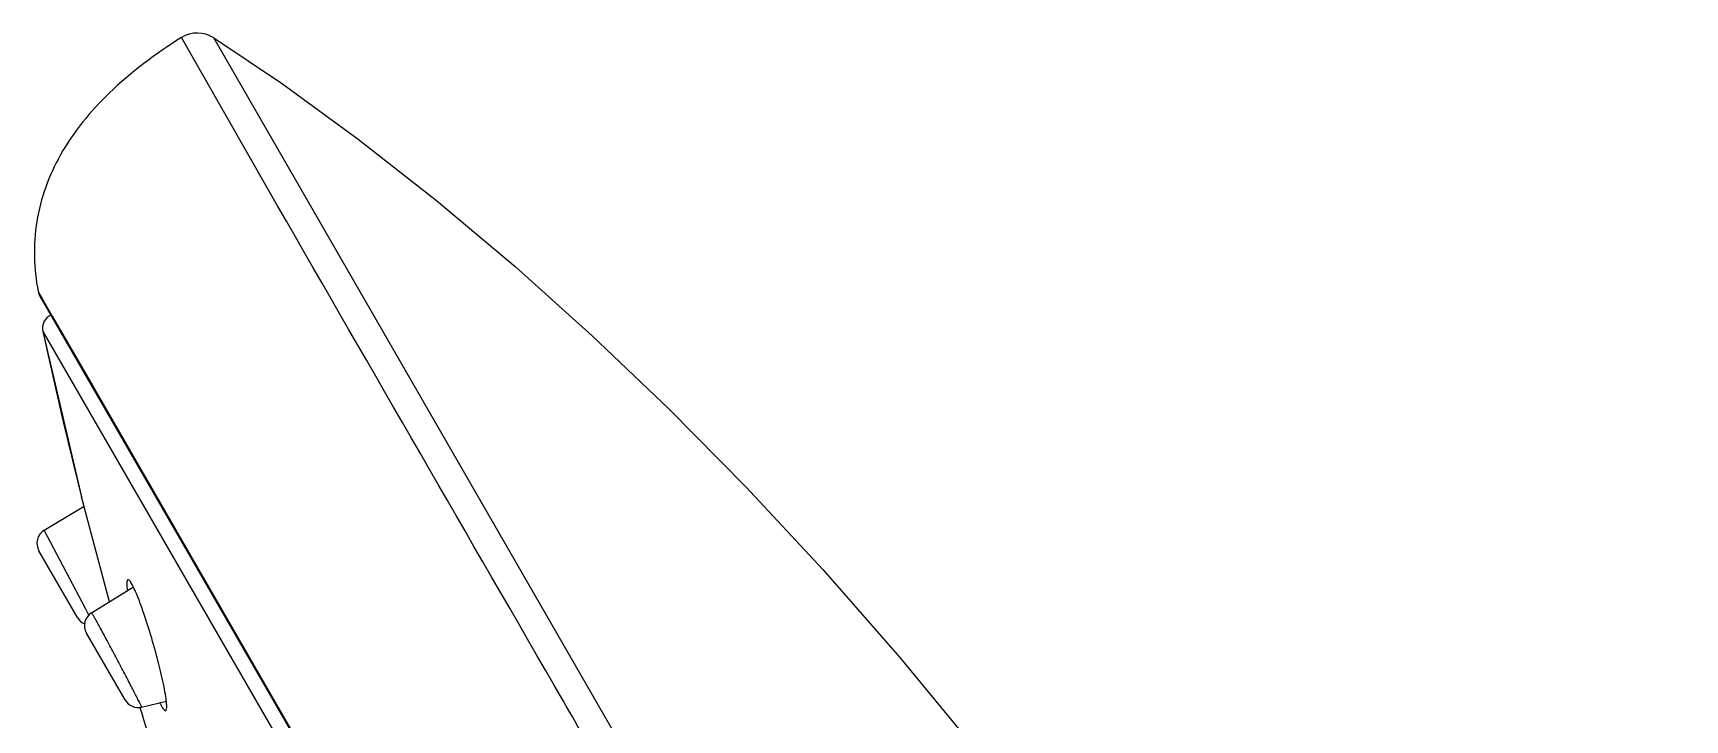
# Model space of a CAD drawing. Extents: x -5853 to -5433, y -3863 to -3269.
# Drawn here: x -5564.12 to -5550.46, y -3615.52 to -3609.83 of the extents above; entities that cross this region are included whole.
import ezdxf

# ---------------------------------------------------------------- set-up
doc = ezdxf.new("R2010")
doc.units = 0
doc.header["$LTSCALE"] = 7
doc.layers.add('DWG', color=7, linetype='CONTINUOUS')

msp = doc.modelspace()

# ---------------------------------------------------------------- linework, layer by layer
at = {"layer": 'DWG', "linetype": 'Continuous'}
for p, q in [((-5562.17493, -3611.12917), (-5562.89259, -3609.87191)), ((-5557.619, -3618.56153), (-5562.62451, -3609.87395)), ((-5562.09757, -3611.26361), (-5562.17493, -3611.12917)), ((-5564.0773, -3611.97275), (-5564.02653, -3612.06069)), ((-5564.06284, -3612.01146), (-5551.88653, -3633.10145)), ((-5564.02653, -3612.06069), (-5563.96008, -3612.17578)), ((-5563.96008, -3612.17578), (-5563.62789, -3612.75116)), ((-5564.03795, -3612.30439), (-5551.82998, -3633.44922)), ((-5564.03795, -3612.30439), (-5563.71796, -3613.67239)), ((-5563.62789, -3612.75116), (-5563.62338, -3612.75896)), ((-5563.62338, -3612.75896), (-5552.74579, -3631.60306)), ((-5563.48585, -3614.53875), (-5563.71796, -3613.67239)), ((-5564.02748, -3613.94821), (-5563.69777, -3613.74788)), ((-5564.02748, -3613.94821), (-5563.69777, -3613.74788)), ((-5563.68679, -3614.59547), (-5564.02748, -3613.94821)), ((-5563.7516, -3614.67044), (-5564.07082, -3614.11753)), ((-5563.6345, -3614.63076), (-5563.28798, -3614.41509)), ((-5563.66602, -3614.63484), (-5563.68679, -3614.59547)), ((-5563.65745, -3614.65107), (-5563.66602, -3614.63484)), ((-5563.35831, -3615.35164), (-5563.67701, -3614.79964)), ((-5563.22163, -3615.41093), (-5563.0169, -3615.36251)), ((-5563.23544, -3615.41307), (-5563.21512, -3615.48016)), ((-5563.23491, -3615.41485), (-5563.21512, -3615.48016)), ((-5562.98505, -3616.20033), (-5563.21512, -3615.48016))]:
    msp.add_line(p, q, dxfattribs=at)
msp.add_lwpolyline([(-5562.62451, -3609.87395), (-5562.05739, -3610.25565), (-5561.42926, -3610.71297), (-5560.7822, -3611.22017), (-5560.13161, -3611.76688), (-5559.49439, -3612.33843), (-5558.86022, -3612.94355), (-5558.22412, -3613.58832), (-5557.58778, -3614.27306), (-5556.9515, -3614.99985), (-5556.31675, -3615.76995), (-5555.6864, -3616.58285), (-5555.05972, -3617.44309), (-5554.4245, -3618.37479), (-5553.82265, -3619.31903), (-5553.23805, -3620.30185), (-5552.58966, -3621.44189), (-5551.9605, -3622.58327), (-5551.33445, -3623.76714), (-5550.70565, -3625.01634)], dxfattribs=at)
for centre, radius, start, end in [((-5562.76015, -3610.08395), 0.25, 57.142096, 121.989419), ((-5563.95459, -3611.94896), 0.125, 190.971299, 209.999572), ((-5563.91575, -3612.27808), 0.125, 117.280354, 192.149516), ((-5525.32838, -3603.97108), 39.5964, 192.149095, 194.182116), ((-5563.96256, -3614.05505), 0.125, 121.282611, 209.993444), ((-5563.64335, -3614.60793), 0.125, 210.007111, 246.815821), ((-5563.56878, -3614.73709), 0.125, 121.898266, 210), ((-5565.99121, -3616.02567), 2.73938, 29.337815, 29.923525), ((-5563.25003, -3615.28919), 0.125, 210, 283.305703)]:
    msp.add_arc(centre, radius, start, end, dxfattribs=at)
for points, knots in [([(-5562.89259, -3609.87191), (-5563.10537, -3610.00482), (-5563.48371, -3610.28623), (-5563.91185, -3610.80501), (-5564.12483, -3611.38557), (-5564.114, -3611.78348), (-5564.0773, -3611.97275)], [0, 0, 0, 0, 0.29304946, 0.54664858, 0.77479476, 1, 1, 1, 1]), ([(-5550.45687, -3631.6833), (-5550.47765, -3631.64303), (-5550.51955, -3631.56375), (-5550.57503, -3631.46693), (-5550.6216, -3631.39188), (-5550.66551, -3631.3146), (-5550.71753, -3631.21445), (-5550.77814, -3631.09103), (-5550.86102, -3630.9215), (-5550.97208, -3630.70592), (-5551.11624, -3630.44419), (-5551.32074, -3630.07893), (-5551.58693, -3629.60076), (-5551.92026, -3629.00359), (-5552.40071, -3628.1522), (-5553.03806, -3627.02805), (-5553.84067, -3625.621), (-5554.5348, -3624.40505), (-5555.10745, -3623.40819), (-5555.54162, -3622.64718), (-5555.97953, -3621.88358), (-5556.56599, -3620.86956), (-5557.28212, -3619.61179), (-5558.13239, -3618.13975), (-5558.9465, -3616.72671), (-5560.26388, -3614.44108), (-5561.3108, -3612.63044), (-5562.09757, -3611.26361)], [0, 0, 0, 0, 0.00578359, 0.01144327, 0.01423743, 0.01705482, 0.02278499, 0.02863758, 0.03460327, 0.04686928, 0.05958303, 0.07273613, 0.10029588, 0.1294299, 0.16002095, 0.22506385, 0.29435812, 0.36676105, 0.40375823, 0.4410833, 0.47858321, 0.5161031, 0.5905853, 0.66330395, 0.73306438, 0.79871883, 1, 1, 1, 1]), ([(-5563.33646, -3614.35692), (-5563.33934, -3614.35871), (-5563.343, -3614.36862), (-5563.34428, -3614.38661), (-5563.34337, -3614.41394), (-5563.34116, -3614.43472), (-5563.33969, -3614.44655)], [0, 0, 0, 0, 0.11130959, 0.31126424, 0.6083914, 1, 1, 1, 1]), ([(-5563.3043, -3614.38887), (-5563.30748, -3614.38336), (-5563.31364, -3614.37375), (-5563.32196, -3614.36207), (-5563.33248, -3614.35444), (-5563.33646, -3614.35692)], [0, 0, 0, 0, 0.40532008, 0.70141973, 1, 1, 1, 1]), ([(-5563.26464, -3614.47213), (-5563.26819, -3614.4637), (-5563.28039, -3614.43548), (-5563.2935, -3614.40757), (-5563.3043, -3614.38887)], [0, 0, 0, 0, 0.2976527, 1, 1, 1, 1]), ([(-5563.036, -3615.24344), (-5563.04851, -3615.18005), (-5563.08008, -3615.04525), (-5563.1359, -3614.84272), (-5563.19744, -3614.64835), (-5563.24199, -3614.526), (-5563.26464, -3614.47213)], [0, 0, 0, 0, 0.24066956, 0.51542674, 0.78234868, 1, 1, 1, 1]), ([(-5563.61702, -3614.65914), (-5563.61943, -3614.65497), (-5563.6236, -3614.64782), (-5563.62856, -3614.6396), (-5563.63154, -3614.63497), (-5563.63311, -3614.63266), (-5563.63397, -3614.63163), (-5563.63466, -3614.63086), (-5563.63483, -3614.63097)], [0, 0, 0, 0, 0.43212125, 0.74477033, 0.85511035, 0.93421753, 0.98199512, 1, 1, 1, 1]), ([(-5563.22126, -3615.41084), (-5563.22079, -3615.41073), (-5563.2222, -3615.40792), (-5563.22301, -3615.40485), (-5563.22644, -3615.39775), (-5563.23052, -3615.3889), (-5563.23619, -3615.37728), (-5563.24605, -3615.35726), (-5563.26142, -3615.32677), (-5563.28306, -3615.28439), (-5563.30854, -3615.23503), (-5563.33716, -3615.18), (-5563.36817, -3615.12076), (-5563.40076, -3615.05885), (-5563.4448, -3614.97565), (-5563.49729, -3614.87727), (-5563.55355, -3614.77315), (-5563.58808, -3614.71032), (-5563.60317, -3614.68349)], [0, 0, 0, 0, 0.00175324, 0.00700273, 0.01578591, 0.02803872, 0.04366813, 0.06257911, 0.10972094, 0.16816489, 0.23636416, 0.31251133, 0.39460565, 0.48050168, 0.5679424, 0.73827239, 0.88760457, 1, 1, 1, 1]), ([(-5563.02287, -3615.44099), (-5563.01729, -3615.43966), (-5563.01253, -3615.41565), (-5563.0146, -3615.38019), (-5563.02195, -3615.31708), (-5563.03068, -3615.27037), (-5563.036, -3615.24344)], [0, 0, 0, 0, 0.08546683, 0.28167811, 0.59058741, 1, 1, 1, 1]), ([(-5563.07052, -3615.37538), (-5563.06903, -3615.37848), (-5563.06358, -3615.3896), (-5563.05782, -3615.40058), (-5563.05334, -3615.40833)], [0, 0, 0, 0, 0.27739641, 1, 1, 1, 1]), ([(-5563.05334, -3615.40833), (-5563.04815, -3615.41732), (-5563.04126, -3615.42907), (-5563.0276, -3615.44213), (-5563.02287, -3615.44099)], [0, 0, 0, 0, 0.68082032, 1, 1, 1, 1])]:
    msp.add_open_spline(points, degree=3, knots=knots, dxfattribs=at)

doc.saveas('drawing.dxf')
